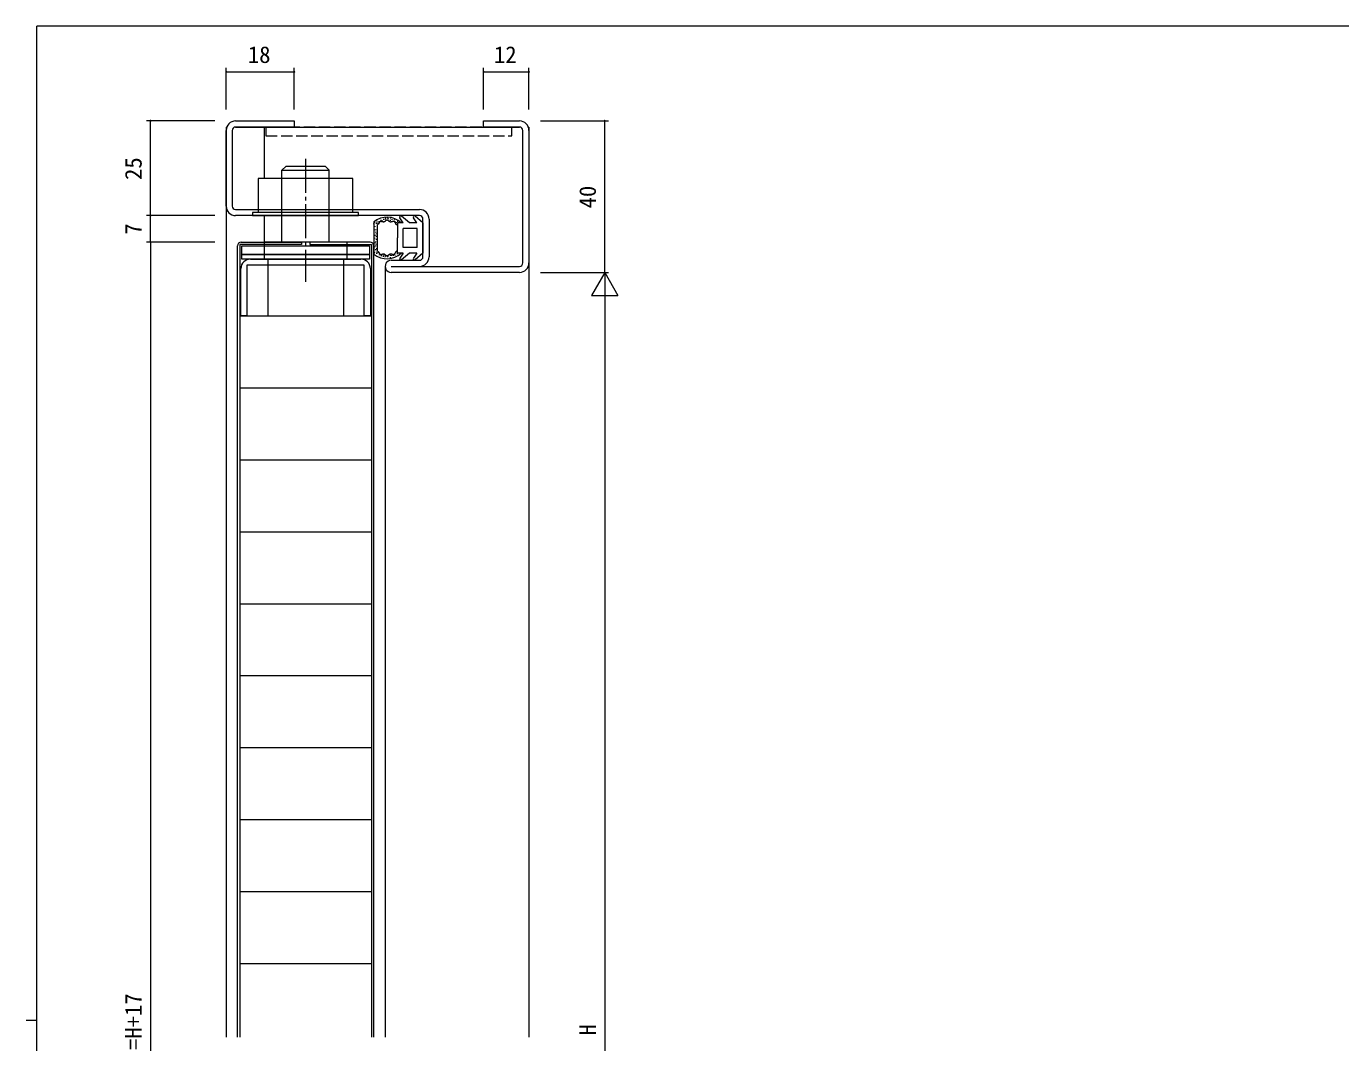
# Model space of a CAD drawing. Units: millimetres on the paper. Extents: x -397 to 397, y -282 to 282.
# Drawn here: x -396.7 to -49.5, y 10.8 to 279.3 of the extents above; entities that cross this region are included whole.
import ezdxf
from ezdxf.enums import TextEntityAlignment as Align

# ---------------------------------------------------------------- set-up
doc = ezdxf.new("R2010")
doc.units = ezdxf.units.MM
doc.linetypes.add('CHAIN2', pattern=[12, 9, -1, 1, -1])
doc.linetypes.add('DASHED3', pattern=[4, 3, -1])
for name, color, linetype, lineweight in [('0-0_0', 4, 'Continuous', 9), ('0-1_USER1', 6, 'Continuous', 9), ('0-2_YKK_ZWAK', 2, 'Continuous', 9), ('0-5_YKK_13', 7, 'Continuous', 9), ('0-6_YKK_D', 7, 'Continuous', 9)]:
    doc.layers.add(name, color=color, linetype=linetype, lineweight=lineweight)
doc.styles.add('ＭＳ ゴシック', font='')
doc.styles.get('ＭＳ ゴシック').set_extended_font_data('MS Gothic')

msp = doc.modelspace()

# ---------------------------------------------------------------- linework, layer by layer
at = {"layer": '0-0_0', "linetype": 'DASHED3'}
for p, q in [((-268.408, 252.7), (-333.408, 252.7)), ((-333.408, 252.7), (-333.408, 250.4)), ((-333.408, 250.4), (-268.408, 250.4)), ((-268.408, 250.4), (-268.408, 252.7))]:
    msp.add_line(p, q, dxfattribs=at)
at = {"layer": '0-0_0', "linetype": 'CHAIN2'}
msp.add_line((-322.908, 244.3), (-322.908, 211.832), dxfattribs=at)
at = {"layer": '0-0_0'}
for p, q in [((-328.158, 242.3), (-329.158, 241.3)), ((-329.158, 222.3), (-329.158, 241.3)), ((-329.158, 241.3), (-316.658, 241.3)), ((-317.658, 242.3), (-328.158, 242.3)), ((-316.658, 241.3), (-317.658, 242.3)), ((-316.658, 222.3), (-316.658, 241.3)), ((-335.408, 239.1), (-335.408, 230.1)), ((-310.408, 239.1), (-335.408, 239.1)), ((-310.408, 230.1), (-310.408, 239.1)), ((-308.908, 230.1), (-336.908, 230.1)), ((-336.908, 230.1), (-336.908, 229.3)), ((-336.908, 229.3), (-308.908, 229.3)), ((-308.908, 229.3), (-308.908, 230.1)), ((-304.908, 227.643), (-304.908, 219.157)), ((-304.875, 227.004), (-304.875, 227.204)), ((-304.612, 227.434), (-304.612, 227.634)), ((-304.5, 226.324), (-304.5, 226.524)), ((-304.214, 227.128), (-304.214, 227.328)), ((-304.111, 227.314), (-304.111, 227.514)), ((-304.004, 227.732), (-304.004, 227.932)), ((-303.908, 219.881), (-303.908, 226.919)), ((-303.765, 227.195), (-303.765, 227.395)), ((-303.527, 227.601), (-303.527, 227.801)), ((-302.99, 228.006), (-302.99, 228.206)), ((-302.608, 227.792), (-302.608, 227.992)), ((-302.274, 228.209), (-302.274, 228.409)), ((-301.857, 228.233), (-301.857, 228.433)), ((-301.713, 228.531), (-301.713, 228.731)), ((-301.177, 228.567), (-301.177, 228.767)), ((-301.033, 228.364), (-301.033, 228.564)), ((-300.532, 227.959), (-300.532, 228.159)), ((-300.425, 228.519), (-300.425, 228.719)), ((-300.011, 228.162), (-300.011, 228.362)), ((-299.448, 228.103), (-299.448, 228.303)), ((-299.272, 227.622), (-299.272, 227.822)), ((-298.944, 227.329), (-298.944, 227.529)), ((-298.608, 227.4), (-298.608, 223.4)), ((-297.127, 227.4), (-298.608, 227.4)), ((-298.569, 227.681), (-298.569, 227.881)), ((-297.127, 227.4), (-298.029, 228.748)), ((-295.508, 227.4), (-297.587, 229.144)), ((-297.108, 220.9), (-297.108, 225.9)), ((-293.408, 225.9), (-297.108, 225.9)), ((-293.527, 227.4), (-295.508, 227.4)), ((-293.527, 227.4), (-294.429, 228.748)), ((-291.908, 227.4), (-293.987, 229.144)), ((-293.408, 220.9), (-293.408, 225.9)), ((-291.908, 227.4), (-291.908, 219.4)), ((-339.908, 222.3), (-324.008, 222.3)), ((-333.908, 222.3), (-333.908, 217.8)), ((-311.908, 222.3), (-333.908, 222.3)), ((-324.008, 222.3), (-324.008, 221.7)), ((-305.908, 222.3), (-321.808, 222.3)), ((-321.808, 222.3), (-321.808, 221.7)), ((-311.908, 217.8), (-311.908, 222.3)), ((-304.589, 223.267), (-304.589, 223.467)), ((-304.518, 224), (-304.518, 224.2)), ((-304.428, 225.412), (-304.428, 225.612)), ((-304.41, 222.266), (-304.41, 222.466)), ((-304.375, 224.822), (-304.375, 225.022)), ((-304.232, 224.393), (-304.232, 224.593)), ((-304.178, 223.714), (-304.178, 223.914)), ((-304.178, 222.928), (-304.178, 223.128)), ((-304.035, 225.484), (-304.035, 225.684)), ((-298.608, 219.4), (-298.608, 223.4)), ((-340.908, 12.35), (-340.908, 221.3)), ((-340.308, 221.7), (-340.308, 12.35)), ((-324.008, 221.7), (-340.308, 221.7)), ((-321.808, 221.7), (-305.508, 221.7)), ((-305.508, 221.7), (-305.508, 12.35)), ((-304.908, 12.35), (-304.908, 221.3)), ((-304.755, 219.418), (-304.755, 219.618)), ((-304.607, 220.926), (-304.607, 221.126)), ((-304.553, 221.998), (-304.553, 222.198)), ((-304.41, 220.193), (-304.41, 220.393)), ((-304.339, 221.194), (-304.339, 221.394)), ((-304.321, 221.641), (-304.321, 221.841)), ((-304.206, 219.513), (-304.206, 219.713)), ((-304.124, 220.479), (-304.124, 220.679)), ((-304.123, 219.167), (-304.123, 219.367)), ((-303.825, 219.358), (-303.825, 219.558)), ((-303.383, 218.833), (-303.383, 219.033)), ((-302.918, 218.893), (-302.918, 219.093)), ((-302.906, 218.618), (-302.906, 218.818)), ((-302.68, 218.857), (-302.68, 219.057)), ((-302.179, 218.726), (-302.179, 218.926)), ((-300.604, 218.881), (-300.604, 219.081)), ((-300.437, 218.654), (-300.437, 218.854)), ((-300.105, 218.649), (-300.105, 218.849)), ((-299.683, 218.696), (-299.683, 218.896)), ((-299.296, 218.754), (-299.296, 218.954)), ((-298.674, 219.083), (-298.674, 219.283)), ((-297.127, 219.4), (-298.608, 219.4)), ((-297.127, 219.4), (-298.029, 218.052)), ((-295.508, 219.4), (-297.587, 217.656)), ((-293.408, 220.9), (-297.108, 220.9)), ((-293.527, 219.4), (-295.508, 219.4)), ((-293.527, 219.4), (-294.429, 218.052)), ((-291.908, 219.4), (-293.987, 217.656)), ((-333.908, 217.8), (-311.908, 217.8)), ((-332.908, 217.8), (-332.908, 202.8)), ((-312.908, 217.8), (-312.908, 202.8)), ((-302.31, 218.451), (-302.31, 218.651)), ((-301.916, 218.32), (-301.916, 218.52)), ((-301.725, 218.523), (-301.725, 218.723)), ((-301.153, 218.308), (-301.153, 218.508)), ((-301.129, 218.487), (-301.129, 218.687)), ((-300.521, 218.117), (-300.521, 218.317)), ((-340.308, 202.8), (-305.508, 202.8)), ((-340.308, 183.8), (-305.508, 183.8)), ((-340.308, 164.8), (-305.508, 164.8)), ((-340.308, 145.8), (-305.508, 145.8)), ((-340.308, 126.8), (-305.508, 126.8)), ((-340.308, 107.8), (-305.508, 107.8)), ((-340.308, 88.8), (-305.508, 88.8)), ((-340.308, 69.8), (-305.508, 69.8)), ((-340.308, 50.8), (-305.508, 50.8)), ((-340.308, 31.8), (-305.508, 31.8))]:
    msp.add_line(p, q, dxfattribs=at)
for points in [[(-303.526, 227.318), (-303.563, 227.25), (-303.603, 227.185), (-303.645, 227.123), (-303.691, 227.067), (-303.742, 227.017), (-303.797, 226.975), (-303.805, 226.971), (-303.812, 226.966), (-303.82, 226.962), (-303.828, 226.957), (-303.836, 226.953), (-303.843, 226.949), (-303.851, 226.945), (-303.859, 226.941), (-303.867, 226.938), (-303.876, 226.934), (-303.884, 226.93), (-303.892, 226.927), (-303.9, 226.923), (-303.908, 226.919)], [(-301.241, 228.053), (-301.297, 228.078), (-301.353, 228.095), (-301.408, 228.1), (-301.464, 228.093), (-301.519, 228.075), (-301.575, 228.048), (-301.631, 228.014), (-301.687, 227.973), (-301.744, 227.928), (-301.803, 227.881), (-301.862, 227.833), (-301.922, 227.785), (-301.984, 227.74), (-302.047, 227.699), (-302.112, 227.664), (-302.178, 227.636), (-302.247, 227.617), (-302.318, 227.609), (-302.39, 227.61), (-302.464, 227.618), (-302.538, 227.632), (-302.612, 227.651), (-302.686, 227.672), (-302.76, 227.694), (-302.832, 227.716), (-302.902, 227.735), (-302.969, 227.751), (-303.034, 227.761), (-303.096, 227.764), (-303.153, 227.758), (-303.207, 227.742), (-303.256, 227.715), (-303.3, 227.677), (-303.342, 227.63), (-303.381, 227.576), (-303.418, 227.516), (-303.454, 227.452), (-303.489, 227.385), (-303.526, 227.318)], [(-299.019, 226.975), (-299.054, 227.052), (-299.089, 227.128), (-299.124, 227.202), (-299.16, 227.275), (-299.197, 227.344), (-299.235, 227.411), (-299.275, 227.473), (-299.316, 227.531), (-299.359, 227.584), (-299.404, 227.63), (-299.451, 227.67), (-299.501, 227.702), (-299.554, 227.727), (-299.61, 227.742), (-299.668, 227.749), (-299.73, 227.748), (-299.795, 227.74), (-299.861, 227.727), (-299.93, 227.71), (-300, 227.69), (-300.071, 227.67), (-300.142, 227.65), (-300.214, 227.632), (-300.287, 227.617), (-300.359, 227.607), (-300.43, 227.603), (-300.5, 227.606), (-300.569, 227.617), (-300.637, 227.639), (-300.702, 227.669), (-300.767, 227.705), (-300.829, 227.748), (-300.891, 227.793), (-300.952, 227.841), (-301.011, 227.889), (-301.07, 227.936), (-301.127, 227.98), (-301.184, 228.019), (-301.241, 228.053)], [(-303.908, 219.881), (-303.9, 219.877), (-303.892, 219.873), (-303.884, 219.87), (-303.876, 219.866), (-303.867, 219.862), (-303.859, 219.859), (-303.851, 219.855), (-303.843, 219.851), (-303.836, 219.847), (-303.828, 219.843), (-303.82, 219.838), (-303.812, 219.834), (-303.805, 219.829), (-303.797, 219.825), (-303.742, 219.783), (-303.691, 219.733), (-303.645, 219.677), (-303.603, 219.615), (-303.563, 219.55), (-303.526, 219.482), (-303.489, 219.415), (-303.454, 219.348), (-303.418, 219.284), (-303.381, 219.224), (-303.342, 219.17), (-303.3, 219.123), (-303.256, 219.085), (-303.207, 219.058), (-303.153, 219.042), (-303.096, 219.036), (-303.034, 219.039), (-302.969, 219.049), (-302.902, 219.065), (-302.832, 219.084), (-302.76, 219.106), (-302.686, 219.128), (-302.612, 219.149), (-302.538, 219.168), (-302.464, 219.182)], [(-302.464, 219.182), (-302.39, 219.19), (-302.318, 219.191), (-302.247, 219.183), (-302.178, 219.164), (-302.112, 219.136), (-302.047, 219.101), (-301.984, 219.06), (-301.922, 219.015), (-301.862, 218.967), (-301.803, 218.919), (-301.744, 218.872), (-301.687, 218.827), (-301.631, 218.786), (-301.575, 218.752), (-301.519, 218.725), (-301.464, 218.707), (-301.408, 218.7), (-301.353, 218.705), (-301.297, 218.722), (-301.241, 218.747), (-301.184, 218.781), (-301.127, 218.82), (-301.07, 218.864), (-301.011, 218.911), (-300.952, 218.959), (-300.891, 219.007), (-300.83, 219.052), (-300.767, 219.095), (-300.702, 219.131), (-300.637, 219.161), (-300.569, 219.183), (-300.5, 219.194), (-300.43, 219.197), (-300.359, 219.193), (-300.287, 219.183), (-300.214, 219.168), (-300.142, 219.15), (-300.071, 219.13), (-300, 219.11)], [(-300, 219.11), (-299.93, 219.09), (-299.861, 219.073), (-299.795, 219.06), (-299.73, 219.052), (-299.669, 219.051), (-299.61, 219.058), (-299.554, 219.073), (-299.501, 219.098), (-299.451, 219.13), (-299.404, 219.17), (-299.359, 219.216), (-299.316, 219.269), (-299.275, 219.327), (-299.235, 219.389), (-299.197, 219.455), (-299.16, 219.525), (-299.124, 219.598), (-299.089, 219.672), (-299.054, 219.748), (-299.019, 219.825)]]:
    msp.add_lwpolyline(points, dxfattribs=at)
for centre, radius, start, end in [((-297.78, 228.914), 0.3, 49.99756, 213.78886), ((-294.18, 228.914), 0.3, 49.99756, 213.78886), ((-301.408, 223.4), 5.5, 46.65824, 129.51963), ((-301.408, 223.4), 4.3, 49.37051, 56.2499), ((-339.908, 221.3), 1, 90, 180), ((-305.908, 221.3), 1, 0, 90), ((-301.408, 223.4), 5.5, 230.48036, 313.34175), ((-301.408, 223.4), 4.3, 303.7499, 310.62928), ((-297.78, 217.886), 0.3, 146.21114, 310.00244), ((-294.18, 217.886), 0.3, 146.21114, 310.00244)]:
    msp.add_arc(centre, radius, start, end, dxfattribs=at)
at = {"layer": '0-1_USER1'}
for p, q in [((-343.908, 257.3), (-343.908, 268.3)), ((-325.908, 257.3), (-325.908, 268.3)), ((-275.908, 257.3), (-275.908, 268.3)), ((-263.908, 257.3), (-263.908, 268.3)), ((-343.908, 267.3), (-325.908, 267.3)), ((-275.908, 267.3), (-263.908, 267.3)), ((-346.908, 254.3), (-364.908, 254.3)), ((-363.908, 229.3), (-363.908, 254.3)), ((-260.908, 254.3), (-242.908, 254.3)), ((-243.908, 214.3), (-243.908, 254.3)), ((-346.908, 229.3), (-364.908, 229.3)), ((-346.908, 229.3), (-364.908, 229.3)), ((-363.908, 222.3), (-363.908, 229.3)), ((-346.908, 222.3), (-364.908, 222.3)), ((-346.908, 222.3), (-364.908, 222.3)), ((-363.908, 222.3), (-363.908, -194.7)), ((-260.908, 214.3), (-242.908, 214.3)), ((-260.908, 214.3), (-242.908, 214.3)), ((-243.908, 214.3), (-247.408, 208.238)), ((-243.908, 214.3), (-240.408, 208.238)), ((-243.908, 214.3), (-243.908, 202.176)), ((-247.408, 208.238), (-240.408, 208.238)), ((-243.908, 207.3), (-243.908, -178.7))]:
    msp.add_line(p, q, dxfattribs=at)
for centre, start, end in [((-343.908, 267.3), 0, 180), ((-325.908, 267.3), 0, 180), ((-275.908, 267.3), 0, 180), ((-263.908, 267.3), 0, 180), ((-343.908, 267.3), 180, 0), ((-325.908, 267.3), 180, 0), ((-275.908, 267.3), 180, 0), ((-263.908, 267.3), 180, 0), ((-363.908, 254.3), 90, 270), ((-363.908, 254.3), 270, 90), ((-243.908, 254.3), 90, 270), ((-243.908, 254.3), 270, 90), ((-363.908, 229.3), 90, 270), ((-363.908, 229.3), 90, 270), ((-363.908, 229.3), 270, 90), ((-363.908, 229.3), 270, 90), ((-363.908, 222.3), 90, 270), ((-363.908, 222.3), 90, 270), ((-363.908, 222.3), 270, 90), ((-363.908, 222.3), 270, 90)]:
    msp.add_arc(centre, 0.106, start, end, dxfattribs=at)
at = {"layer": '0-2_YKK_ZWAK'}
for p, q in [((-343.908, 252.7), (-343.908, 12.35)), ((-343.908, 252.7), (-343.741, 252.7)), ((-341.408, 252.7), (-266.408, 252.7)), ((-333.908, 252.7), (-333.908, 239.1)), ((-264.076, 252.7), (-263.908, 252.7)), ((-263.908, 252.7), (-263.908, 12.35)), ((-333.908, 229.3), (-333.908, 222.3)), ((-301.908, 215.9), (-301.908, 12.35))]:
    msp.add_line(p, q, dxfattribs=at)
at = {"layer": '0-5_YKK_13'}
for p, q in [((-343.908, 231.8), (-343.908, 251.8)), ((-342.308, 251.8), (-342.308, 231.8)), ((-265.508, 216.8), (-265.508, 251.8)), ((-263.908, 251.8), (-263.908, 216.8)), ((-341.408, 230.9), (-292.808, 230.9)), ((-292.808, 229.3), (-341.408, 229.3)), ((-291.908, 218.4), (-291.908, 228.4)), ((-290.308, 228.4), (-290.308, 218.4)), ((-337.508, 217.8), (-308.308, 217.8)), ((-300.308, 217.5), (-292.808, 217.5)), ((-292.808, 215.9), (-266.408, 215.9)), ((-266.408, 214.3), (-300.308, 214.3))]:
    msp.add_line(p, q, dxfattribs=at)
for points in [[(-341.408, 254.3), (-325.908, 254.3), (-325.908, 252.7), (-341.408, 252.7)], [(-266.408, 252.7), (-275.908, 252.7), (-275.908, 254.3), (-266.408, 254.3)], [(-307.408, 216.2), (-338.408, 216.2), (-338.408, 202.8), (-340.008, 202.8), (-340.008, 215.3)], [(-305.808, 215.3), (-305.808, 202.8), (-307.408, 202.8), (-307.408, 216.2)], [(-300.308, 215.9), (-292.808, 215.9), (-266.408, 215.9)]]:
    msp.add_lwpolyline(points, dxfattribs=at)
for points in [[(-339.808, 221.3), (-306.008, 221.3), (-306.008, 219), (-339.808, 219)], [(-339.808, 219), (-306.008, 219), (-306.008, 217.8), (-339.808, 217.8)]]:
    msp.add_lwpolyline(points, close=True, dxfattribs=at)
for centre, radius, start, end in [((-341.408, 251.8), 2.5, 90.00001, 179.99999), ((-266.408, 251.8), 2.5, 0.00001, 89.99999), ((-341.408, 251.8), 0.9, 90.00001, 179.99999), ((-266.408, 251.8), 0.9, 0.00001, 89.99999), ((-341.408, 231.8), 2.5, 180.00001, 269.99999), ((-341.408, 231.8), 0.9, 180.00001, 269.99999), ((-292.808, 228.4), 2.5, 0.00001, 89.99999), ((-292.808, 228.4), 0.9, 0.00001, 89.99999), ((-337.508, 215.3), 2.5, 90.00001, 179.99999), ((-308.308, 215.3), 2.5, 0.00001, 89.99999), ((-300.308, 215.9), 1.6, 89.99999, 270.00001), ((-292.808, 218.4), 0.9, 270.00001, 359.99999), ((-292.808, 218.4), 2.5, 270.00001, 359.99999), ((-266.408, 216.8), 0.9, 270.00001, 359.99999), ((-266.408, 216.8), 2.5, 270.00001, 359.99999)]:
    msp.add_arc(centre, radius, start, end, dxfattribs=at)
at = {"layer": '0-6_YKK_D'}
for p, q in [((376.092, 279.3), (-393.908, 279.3)), ((-393.908, -245.7), (-393.908, 279.3)), ((-396.708, 16.8), (-393.908, 16.8))]:
    msp.add_line(p, q, dxfattribs=at)

# ---------------------------------------------------------------- texts
at = {"layer": '0-1_USER1', "style": 'ＭＳ ゴシック'}
for s, p in [('18', (-338.173, 268.3)), ('12', (-273.161, 268.3))]:
    msp.add_text(s, height=4.399, dxfattribs=at).set_placement(p, align=Align.BOTTOM_LEFT)
for s, p in [('25', (-364.908, 238.718)), ('40', (-244.908, 231.206)), ('7', (-364.908, 224.253)), ('DH=H+17', (-364.908, 2.945)), ('H', (-244.908, 12.753))]:
    msp.add_text(s, height=4.399, rotation=90, dxfattribs=at).set_placement(p, align=Align.BOTTOM_LEFT)

doc.saveas('drawing.dxf')
